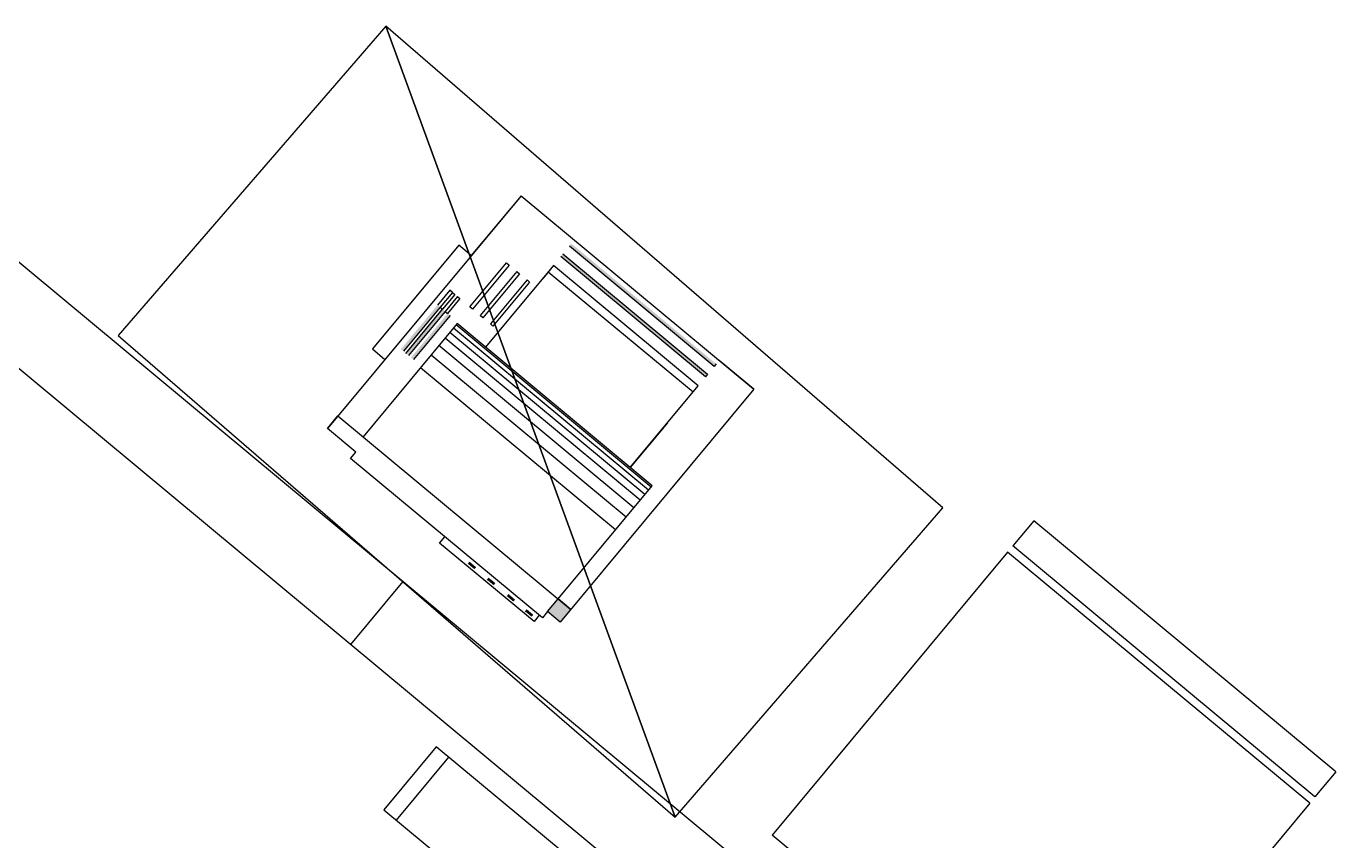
# Model space of a CAD drawing. Header units: millimetres. Extents: x 0 to 86.4, y -30.6 to 19.1.
# Drawn here: x 64.367 to 65.967, y -17.016 to -16.02 of the extents above; entities that cross this region are included whole.
import ezdxf

# ---------------------------------------------------------------- set-up
doc = ezdxf.new("R2010")
doc.units = ezdxf.units.MM
doc.layers.add('ar-mobiliário 2012', color=2, linetype='Continuous')

# ---------------------------------------------------------------- blocks, each defined once
blk = doc.blocks.new('2 ESTACOES VERTOCAL')
at = {"color": 2, "linetype": 'Continuous'}
for p, q in [((10.285, 13.1901), (10.2849, 14.5901)), ((10.385, 13.1899), (10.3849, 14.5901)), ((10.3849, 13.89), (10.2849, 13.89))]:
    blk.add_line(p, q, dxfattribs=at)
at = {"color": 1}
blk.add_line((10.1555, 13.7096), (10.2555, 13.7096), dxfattribs=at)
blk.add_lwpolyline([(10.2555, 13.3196), (10.2555, 13.7296), (10.1555, 13.7296), (10.1555, 13.3196)], close=True, dxfattribs=at)
blk = doc.blocks.new('geladeira')
at = {"color": 2}
for p, q in [((0.05, -0.24), (0.05, 0.24)), ((0.5, 0.24), (0.05, 0.24)), ((0.55, 0.24), (0.51, 0.24)), ((0.55, -0.24), (0.55, 0.24)), ((0.5, -0.24), (0.05, -0.24)), ((0.55, -0.24), (0.51, -0.24))]:
    blk.add_line(p, q, dxfattribs=at)
at = {"color": 1}
for p, q in [((0.5, -0.24), (0.5, 0.24)), ((0.51, -0.24), (0.51, 0.24)), ((0, -0.19), (0, 0.19)), ((0.05, 0.19), (0, 0.19)), ((0.05, -0.19), (0, -0.19))]:
    blk.add_line(p, q, dxfattribs=at)
blk = doc.blocks.new('impressora')
at = {"color": 1}
for p, q in [((0.295, 0.39), (0.13, 0.39)), ((0.13, 0.39), (0.13, 0.37)), ((0.295, 0.37), (0.295, 0.39)), ((0.39, 0.37), (0.02, 0.37)), ((0.02, 0.325), (0.02, 0.37)), ((0.02, 0.37), (0.04, 0.37)), ((0.04, 0.37), (0.04, 0)), ((0.39, 0.37), (0.295, 0.37)), ((0.39, 0.37), (0.39, 0)), ((0.222, 0.359), (0.152, 0.359)), ((0.152, 0.355), (0.222, 0.355)), ((0.2456, 0.363), (0.222, 0.363)), ((0.222, 0.359), (0.222, 0.355)), ((0.2456, 0.359), (0.222, 0.359)), ((0.2456, 0.355), (0.222, 0.355)), ((0.2456, 0.359), (0.2456, 0.363)), ((0.2456, 0.359), (0.2456, 0.355)), ((0.222, 0.351), (0.152, 0.351)), ((0.222, 0.343), (0.152, 0.343)), ((0.222, 0.351), (0.222, 0.347)), ((0.2456, 0.351), (0.222, 0.351)), ((0.2456, 0.347), (0.222, 0.347)), ((0.2456, 0.351), (0.2456, 0.347)), ((0.01, 0.02), (0.01, 0.325)), ((0.01, 0.325), (0.02, 0.325)), ((0.22, 0.33), (0.04, 0.33)), ((0.15, 0.02), (0.15, 0.33)), ((0.17, 0.02), (0.17, 0.33)), ((0.185, 0.02), (0.185, 0.33)), ((0.197, 0.02), (0.197, 0.33)), ((0.206, 0.02), (0.206, 0.33)), ((0.213, 0.02), (0.213, 0.33)), ((0.218, 0.02), (0.218, 0.33)), ((0.22, 0.02), (0.22, 0.33)), ((0.22, 0.33), (0.22, 0.33)), ((0.2456, 0.3271), (0.2456, 0.3311)), ((0.2456, 0.3311), (0.3156, 0.3311)), ((0.3156, 0.3271), (0.2456, 0.3271)), ((0.3156, 0.3311), (0.3156, 0.3271)), ((0.2456, 0.3106), (0.2456, 0.3146)), ((0.3156, 0.3146), (0.2456, 0.3146)), ((0.3156, 0.3106), (0.2456, 0.3106)), ((0.3156, 0.3146), (0.3156, 0.3106)), ((0.2456, 0.2946), (0.2456, 0.2986)), ((0.3156, 0.2986), (0.2456, 0.2986)), ((0.3156, 0.2946), (0.2456, 0.2946)), ((0.3156, 0.2986), (0.3156, 0.2946)), ((0.35, 0.285), (0.22, 0.285)), ((0.35, 0.285), (0.33, 0.285)), ((0.34, 0.285), (0.34, 0.055)), ((0.35, 0.055), (0.35, 0.285)), ((0.364, 0.0552), (0.364, 0.2852)), ((0.368, 0.2852), (0.368, 0.0552)), ((0.3804, 0.0552), (0.3804, 0.2852)), ((0, 0.025), (0, 0.175)), ((0, 0.175), (0.01, 0.175)), ((0.0026, 0.1315), (0.0058, 0.1315)), ((0.0026, 0.1009), (0.0058, 0.101)), ((0.0026, 0.0696), (0.0058, 0.0696)), ((0.2911, 0.055), (0.22, 0.055)), ((0.22, 0.055), (0.35, 0.055)), ((0.368, 0.0552), (0.364, 0.0552)), ((0.3844, 0.0552), (0.3804, 0.0552)), ((0.39, 0), (0.39, 0.055)), ((0.0026, 0.0407), (0.0058, 0.0407)), ((0.01, 0.025), (0, 0.025)), ((0.01, 0.02), (0.01, 0.025)), ((0.02, 0.02), (0.01, 0.02)), ((0.02, 0), (0.02, 0.02)), ((0.02, 0.02), (0.02, 0.02)), ((0.02, 0.02), (0.04, 0.02)), ((0.04, 0.02), (0.22, 0.02)), ((0.04, 0), (0.04, 0.02)), ((0.39, 0), (0.02, 0)), ((0.39, 0), (0.39, 0))]:
    blk.add_line(p, q, dxfattribs=at)
for points in [[(0.152, 0.359), (0.222, 0.359), (0.152, 0.363), (0.222, 0.363)], [(0.152, 0.351), (0.222, 0.351), (0.152, 0.355), (0.222, 0.355)], [(0.152, 0.343), (0.222, 0.343), (0.152, 0.347), (0.222, 0.347)], [(0.364, 0.2852), (0.364, 0.0552), (0.368, 0.2852), (0.368, 0.0552)], [(0.3804, 0.2852), (0.3804, 0.0552), (0.3844, 0.2852), (0.3844, 0.0552)], [(0.0058, 0.1219), (0.0026, 0.1219), (0.0058, 0.1315), (0.0026, 0.1315)], [(0.0058, 0.0913), (0.0026, 0.0913), (0.0058, 0.101), (0.0026, 0.1009)], [(0.0058, 0.06), (0.0026, 0.06), (0.0058, 0.0696), (0.0026, 0.0696)], [(0.0058, 0.0311), (0.0026, 0.0311), (0.0058, 0.0407), (0.0026, 0.0407)], [(0.04, 0), (0.02, 0), (0.04, 0.02), (0.02, 0.02)]]:
    blk.add_solid(points, dxfattribs=at)
blk = doc.blocks.new('armario base 90x50')
at = {"color": 2}
for p, q in [((0.25, 0), (-0.25, 0)), ((-0.25, 0), (-0.25, -0.9)), ((0.25, 0), (-0.25, 0)), ((-0.25, 0), (-0.25, -0.9)), ((0.25, -0.9), (0.25, 0)), ((0.25, -0.9), (0.25, 0)), ((-0.25, -0.9), (0.25, -0.9)), ((-0.25, -0.9), (0.25, -0.9))]:
    blk.add_line(p, q, dxfattribs=at)
at = {"color": 1}
for p, q in [((-0.25, -0.9), (0.25, 0)), ((0.25, 0), (-0.25, -0.9))]:
    blk.add_line(p, q, dxfattribs=at)

msp = doc.modelspace()

# ---------------------------------------------------------------- block references
at = {"layer": 'ar-mobiliário 2012'}
for name, p, rotation in [('armario base 90x50', (65.3235, -16.7981), 229.1373177083399), ('impressora', (65.0068, -16.764), 50.25511213576301), ('2 ESTACOES VERTOCAL', (68.8658, -33.5654), 50.24913612198301), ('geladeira', (65.4312, -17.2011), 50.25299455757693)]:
    msp.add_blockref(name, p, dxfattribs=dict(at, rotation=rotation))

doc.saveas('drawing.dxf')
